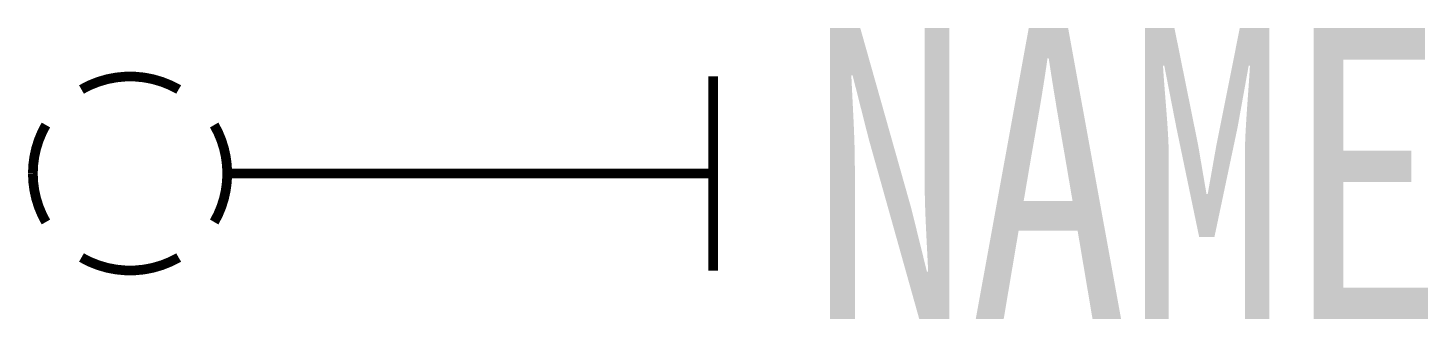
# Model space of a CAD drawing. Header units: inches. Extents: x -7.1 to 7.4, y 4.5 to 7.5.
import ezdxf
from ezdxf.enums import TextEntityAlignment as Align

# ---------------------------------------------------------------- set-up
doc = ezdxf.new("R2010")
doc.units = ezdxf.units.IN
doc.header["$MEASUREMENT"] = 0
doc.linetypes.add('DASHED2', pattern=[0.375, 0.25, -0.125])
doc.styles.add('HZ', font='', dxfattribs={"width": 0.8})
doc.styles.get('HZ').set_extended_font_data('SimSun')

msp = doc.modelspace()

# ---------------------------------------------------------------- linework, layer by layer
at = {"color": 7, "linetype": 'DASHED2', "ltscale": 5, "const_width": 0.1}
for points in [[(-6.5, 6.866, -0.267949), (-5.5, 6.866)], [(-6.866, 5.5, -0.131652), (-7, 6, -0.131652), (-6.866, 6.5)], [(-5.134, 6.5, -0.131652), (-5, 6, -0.131652), (-5.134, 5.5, -0.131652)], [(-5.5, 5.134, -0.267949), (-6.5, 5.134)]]:
    msp.add_lwpolyline(points, format="xyb", dxfattribs=at)
for points in [[(0, 7), (0, 5)], [(0, 6), (-5, 6)]]:
    msp.add_lwpolyline(points, dxfattribs=at)

# ---------------------------------------------------------------- texts
at = {"style": 'HZ', "width": 0.8}
msp.add_attdef('NAME', text='', height=3, dxfattribs=at).set_placement((1, 6), align=Align.MIDDLE_LEFT)

doc.saveas('drawing.dxf')
